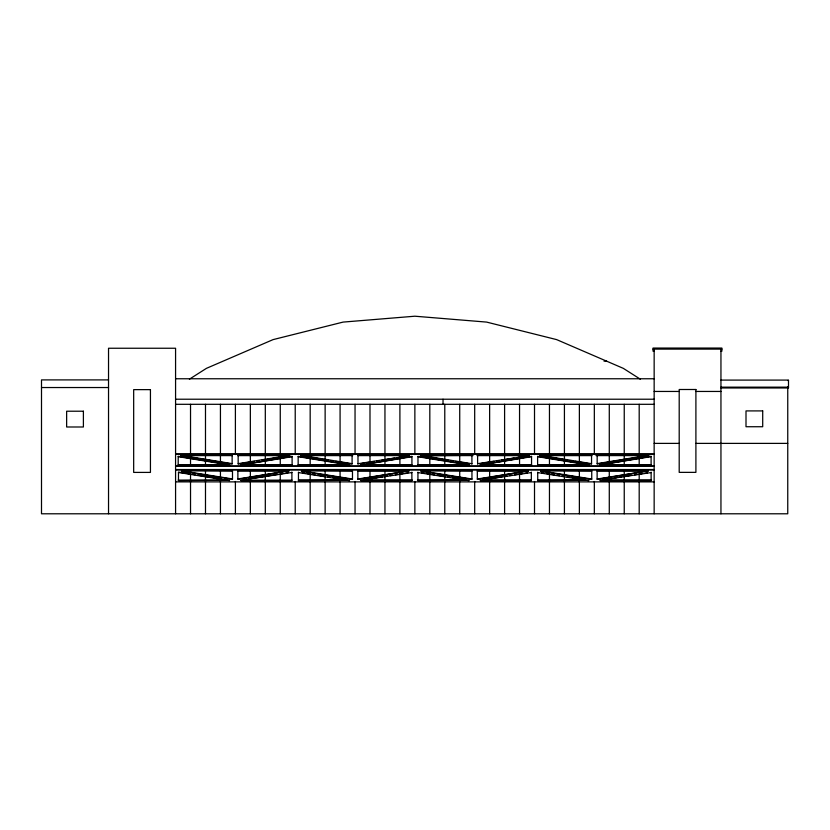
<?xml version="1.0" encoding="UTF-8"?>
<svg xmlns="http://www.w3.org/2000/svg" width="830" height="830" viewBox="0 0 830 830"><rect width="100%" height="100%" fill="white"/><g stroke="black" fill="none" stroke-linecap="round" stroke-linejoin="round"><path stroke-width="1.25" d="M189.406 379.186L206.421 368.354L273.08 339.615L343.112 322.092L414.865 316.209L486.608 322.092L556.65 339.615L623.309 368.354L640.324 379.186M238.169 463.669L289.691 455.245L287.18 456.044M249.477 462.206L238.169 464.063L238.169 455.245L289.691 455.245M251.988 461.802L254.509 461.387M257.02 460.972L259.531 460.567M262.041 460.152L264.562 459.737M267.073 459.332L269.584 458.917M272.095 458.513L274.606 458.098M277.127 457.683L279.637 457.278M282.148 456.863L284.659 456.448M240.586 465.091L292.108 456.303L292.108 465.091L241.883 465.091M241.852 464.893L292.108 456.687M357.989 463.731L409.512 455.691M361.756 463.503L364.277 463.088M366.787 462.673L369.298 462.269M371.809 461.854L374.33 461.449M376.841 461.034L379.352 460.619M381.862 460.214L384.383 459.799M386.894 459.384L389.405 458.98M391.916 458.565L394.426 458.15M396.948 457.745L405.735 456.303M360.407 465.153L411.929 456.355L411.929 465.153L361.704 465.153M361.673 464.945L411.929 456.739M477.613 463.69L529.135 455.639M481.39 463.451L483.9 463.047M486.411 462.632L488.922 462.217M491.443 461.812L493.954 461.397M496.465 460.992L498.975 460.577M501.496 460.162L504.007 459.758M506.518 459.343L509.029 458.928M511.55 458.523L514.061 458.108M516.571 457.704L519.082 457.289M521.593 456.874L524.114 456.469M480.041 465.111L531.553 456.313L531.553 465.111L481.327 465.111M481.296 464.904L531.553 456.697M597.164 463.628L648.687 455.203L646.176 455.992M638.633 457.226L597.164 464.012L597.164 455.203L648.687 455.203M641.144 456.822L643.655 456.407M599.582 465.049L651.104 456.251L651.104 465.049L600.879 465.049M600.847 464.842L651.104 456.635M237.878 478.931L285.095 471.409M288.923 470.797L237.878 479.325L237.878 470.797M243.408 479.813L245.96 479.408M248.512 479.003L277.863 474.335M280.416 473.92L282.968 473.515M285.52 473.11L288.072 472.706M240.856 480.228L291.901 472.478M357.865 479.003L405.071 471.482M408.9 470.869L357.865 479.387L357.865 470.869M363.395 479.885L377.432 477.644M379.984 477.24L382.537 476.835M385.089 476.43L387.641 476.026M390.193 475.621L392.746 475.206M395.298 474.802L397.85 474.397M400.402 473.992L402.955 473.588M405.497 473.173L408.049 472.768M360.843 480.29L411.877 472.55M477.333 478.993L524.55 471.471M528.368 470.859L477.333 479.377L477.333 470.859M482.863 479.875L502.005 476.825M504.557 476.42L507.109 476.015M509.662 475.6L512.214 475.196M514.766 474.791L522.423 473.567M524.975 473.162L527.527 472.758M480.311 480.28L531.345 472.54M597.123 479.014L644.339 471.492M648.157 470.88L597.123 479.398L597.123 470.88M602.653 479.896L611.586 478.474M614.138 478.07L616.69 477.665M619.242 477.25L621.795 476.845M624.347 476.441L632.004 475.217M634.556 474.812L637.108 474.407M639.66 474.003L642.213 473.598M644.765 473.193L647.317 472.778M600.1 480.3L651.135 472.561M653.034 349.108L721.882 349.108M654.154 351.183L653.034 351.183L653.034 348.061L721.882 348.061L721.882 351.183L720.948 351.183M604.022 361.164L606.616 361.164M175.576 378.76L654.154 378.76M108.533 379.901L41.5 379.901L41.5 513.791L787.753 513.791L787.753 386.915M720.948 380.088L788.5 380.088L788.5 387.973L720.948 387.973M787.753 380.503L788.5 380.503M720.948 387.164L788.5 387.164M41.5 387.537L108.533 387.537M654.154 391.449L679.199 391.449M695.903 391.449L720.948 391.449M175.576 399.22L654.154 399.22M175.576 404.303L654.154 404.303M654.154 443.386L679.199 443.386M695.903 443.386L787.753 443.386M175.576 453.958L654.154 453.958M175.576 454.342L654.154 454.342M183.129 456.012L180.618 455.214L232.141 455.214L232.141 464.032L200.725 458.886M303.095 456.033L300.585 455.234L352.096 455.234L352.096 464.053L335.766 461.376M409.512 455.307L357.989 455.307L357.989 464.115M420.405 455.68L471.917 455.297L471.917 464.105M529.135 455.255L477.613 455.255L477.613 464.074M542.54 456.044L540.029 455.255L591.551 455.255L591.551 464.063L585.264 463.036M180.618 455.597L232.483 455.597M237.66 455.597L289.691 455.629M300.585 455.618L352.781 455.597M357.948 455.597L405.808 455.597M423.912 455.597L473.069 455.597M476.949 455.597L523.989 455.639M540.029 455.639L592.07 455.597M595.95 455.597L648.687 455.587M178.201 464.686L229.713 465.07M599.582 464.665L651.104 464.665M240.586 464.707L292.108 464.707M298.157 464.707L349.679 465.091M360.407 464.769L411.929 464.769M417.978 464.759L469.5 465.142M480.041 464.727L531.553 464.727M537.612 464.717L589.124 465.101M228.426 465.07L178.201 465.07L178.201 456.272L229.713 464.686M348.393 465.091L298.157 465.091L298.157 456.293L349.679 464.707M468.213 465.142L417.978 465.142L417.978 456.344L469.5 464.759M587.837 465.101L537.612 465.101L537.612 456.303L589.124 464.717M175.576 465.983L654.154 465.983M175.576 466.367L654.154 466.367M175.576 469.541L654.154 469.541M175.576 469.936L654.154 469.936M181.459 470.807L232.493 471.191M237.878 471.191L288.923 471.191M301.446 470.869L352.48 471.253M357.865 471.253L408.9 471.253M420.914 470.859L471.948 471.243M477.333 471.243L528.368 471.243M540.703 470.88L591.738 471.264M597.123 471.264L648.157 471.264M178.16 480.145L227.316 480.145M243.408 480.228L291.984 480.145M298.447 480.145L346.307 480.145M364.422 480.145L412.271 480.145M417.449 480.145L466.605 480.145M483.413 480.145L531.273 480.145M537.736 480.145L585.596 480.145M602.414 480.145L651.56 480.145M298.458 480.29L346.95 480.29M363.395 480.29L411.877 480.29M417.936 480.28L466.419 480.28M482.863 480.28L531.345 480.28M537.716 480.3L584.932 480.3M602.653 480.3L651.135 480.3M229.516 480.228L178.481 480.612L178.481 472.094L189.956 473.92M240.856 480.612L291.901 480.612L291.901 472.094M349.503 480.29L298.458 480.684L298.458 472.156M360.843 480.674L411.877 480.674L411.877 472.166M468.971 480.28L417.936 480.663L417.936 472.146M480.311 480.663L531.345 480.663L531.345 472.146M588.761 480.3L537.716 480.695L537.716 472.177M600.1 480.695L651.135 480.695L651.135 472.177M175.576 481.877L654.154 481.877M544.532 471.492L591.738 479.014M540.703 471.264L591.738 479.398L591.738 470.88M541.544 472.778L544.096 473.193M546.648 473.598L549.201 474.003M551.753 474.407L554.305 474.812M556.857 475.227L559.41 475.632M561.962 476.036L564.514 476.441M567.066 476.845L569.619 477.25M572.171 477.665L584.932 479.699M537.716 472.561L588.761 480.695M424.742 471.471L471.948 478.993M420.914 471.243L471.948 479.377L471.948 470.859M421.754 472.758L424.306 473.162M426.859 473.567L429.411 473.982M431.963 474.387L434.515 474.791M437.068 475.196L444.724 476.42M447.277 476.825L449.829 477.229M452.381 477.634L466.419 479.875M417.936 472.54L468.971 480.663M305.274 471.482L352.48 479.003M301.446 471.253L352.48 479.387L352.48 470.869M302.286 472.768L304.838 473.173M307.39 473.588L309.943 473.992M312.495 474.397L315.047 474.802M317.6 475.206L325.256 476.43M327.808 476.835L330.361 477.24M332.913 477.655L346.95 479.885M298.458 472.55L349.503 480.684M185.287 471.409L232.493 478.931M181.459 471.191L232.493 479.325L232.493 470.807M192.508 474.335L195.06 474.739M197.613 475.144L221.859 479.003M224.411 479.408L226.964 479.823M178.481 472.478L229.516 480.612M540.029 455.255L591.551 463.68M545.051 456.459L547.572 456.874M550.083 457.278L552.593 457.693M555.104 458.098L557.625 458.513M560.136 458.928L562.647 459.332M565.157 459.747L567.668 460.162M570.189 460.567L572.7 460.982M575.211 461.387L577.722 461.802M580.243 462.217L582.753 462.621M537.612 456.687L586.613 464.686M420.405 455.297L471.917 463.721M424.172 456.293L432.97 457.735M435.48 458.15L437.991 458.554M440.502 458.969L443.023 459.384M445.534 459.789L448.044 460.204M450.555 460.619L453.076 461.024M455.587 461.439L458.098 461.843M460.608 462.258L463.119 462.673M465.64 463.078L468.151 463.493M417.978 456.739L468.245 464.945M300.585 455.234L352.096 463.669M305.606 456.448L308.117 456.853M310.638 457.268L313.149 457.683M315.659 458.087L318.17 458.502M320.681 458.907L323.202 459.322M325.713 459.737L328.224 460.142M330.734 460.557L333.255 460.972M298.157 456.676L348.424 464.883M180.618 455.214L232.141 463.648M185.64 456.427L188.161 456.832M190.672 457.247L193.183 457.662M195.693 458.067L198.214 458.482M178.201 456.656L228.458 464.862M720.948 349.108L720.948 513.791M654.154 349.108L654.154 513.791M639.193 404.303L639.193 464.842M639.193 471.284L639.193 513.791M624.243 404.303L624.243 464.842M624.243 471.284L624.243 513.791M609.282 404.303L609.282 464.842M609.282 471.284L609.282 513.791M594.332 404.303L594.332 454.539M594.332 481.483L594.332 513.791M579.371 404.303L579.371 464.842M579.371 471.284L579.371 513.791M564.421 404.303L564.421 464.842M564.421 471.284L564.421 513.791M549.46 404.303L549.46 464.842M549.46 471.284L549.46 513.791M534.51 404.303L534.51 454.539M534.51 481.483L534.51 513.791M519.549 404.303L519.549 464.842M519.549 471.284L519.549 513.791M504.599 404.303L504.599 464.842M504.599 471.284L504.599 513.791M489.638 404.303L489.638 464.842M489.638 471.284L489.638 513.791M474.687 404.303L474.687 454.539M474.687 481.483L474.687 513.791M459.727 404.303L459.727 464.842M459.727 471.284L459.727 513.791M444.776 404.303L444.776 464.842M444.776 471.284L444.776 513.791M443.023 399.22L443.023 404.303M429.815 404.303L429.815 464.842M429.815 471.284L429.815 513.791M414.865 404.303L414.865 454.539M414.865 481.483L414.865 513.791M399.904 404.303L399.904 464.842M399.904 471.284L399.904 513.791M384.954 404.303L384.954 464.842M384.954 471.284L384.954 513.791M369.993 404.303L369.993 464.842M369.993 471.284L369.993 513.791M355.043 404.303L355.043 454.539M355.043 481.483L355.043 513.791M340.082 404.303L340.082 464.842M340.082 471.284L340.082 513.791M325.132 404.303L325.132 464.842M325.132 471.284L325.132 513.791M310.171 404.303L310.171 464.842M310.171 471.284L310.171 513.791M295.221 404.303L295.221 454.539M295.221 481.483L295.221 513.791M280.26 404.303L280.26 464.842M280.26 471.284L280.26 513.791M265.31 404.303L265.31 464.842M265.31 471.284L265.31 513.791M250.349 404.303L250.349 464.842M250.349 471.284L250.349 513.791M235.398 404.303L235.398 454.539M235.398 481.483L235.398 513.791M220.438 404.303L220.438 464.842M220.438 471.284L220.438 513.791M205.487 404.303L205.487 464.842M205.487 471.284L205.487 513.791M190.526 404.303L190.526 464.842M190.526 471.284L190.526 513.791M175.576 513.791L175.576 348.247L108.533 348.247L108.533 513.791M150.438 389.633L133.672 389.633L133.672 472.405L150.438 472.405L150.438 389.633M695.903 389.498L679.199 389.498L679.199 472.363L695.903 472.363L695.903 389.498M762.708 410.912L746.004 410.912L746.004 426.734L762.708 426.734L762.708 410.912M83.394 411.213L66.639 411.213L66.639 426.994L83.394 426.994L83.394 411.213"/></g></svg>
